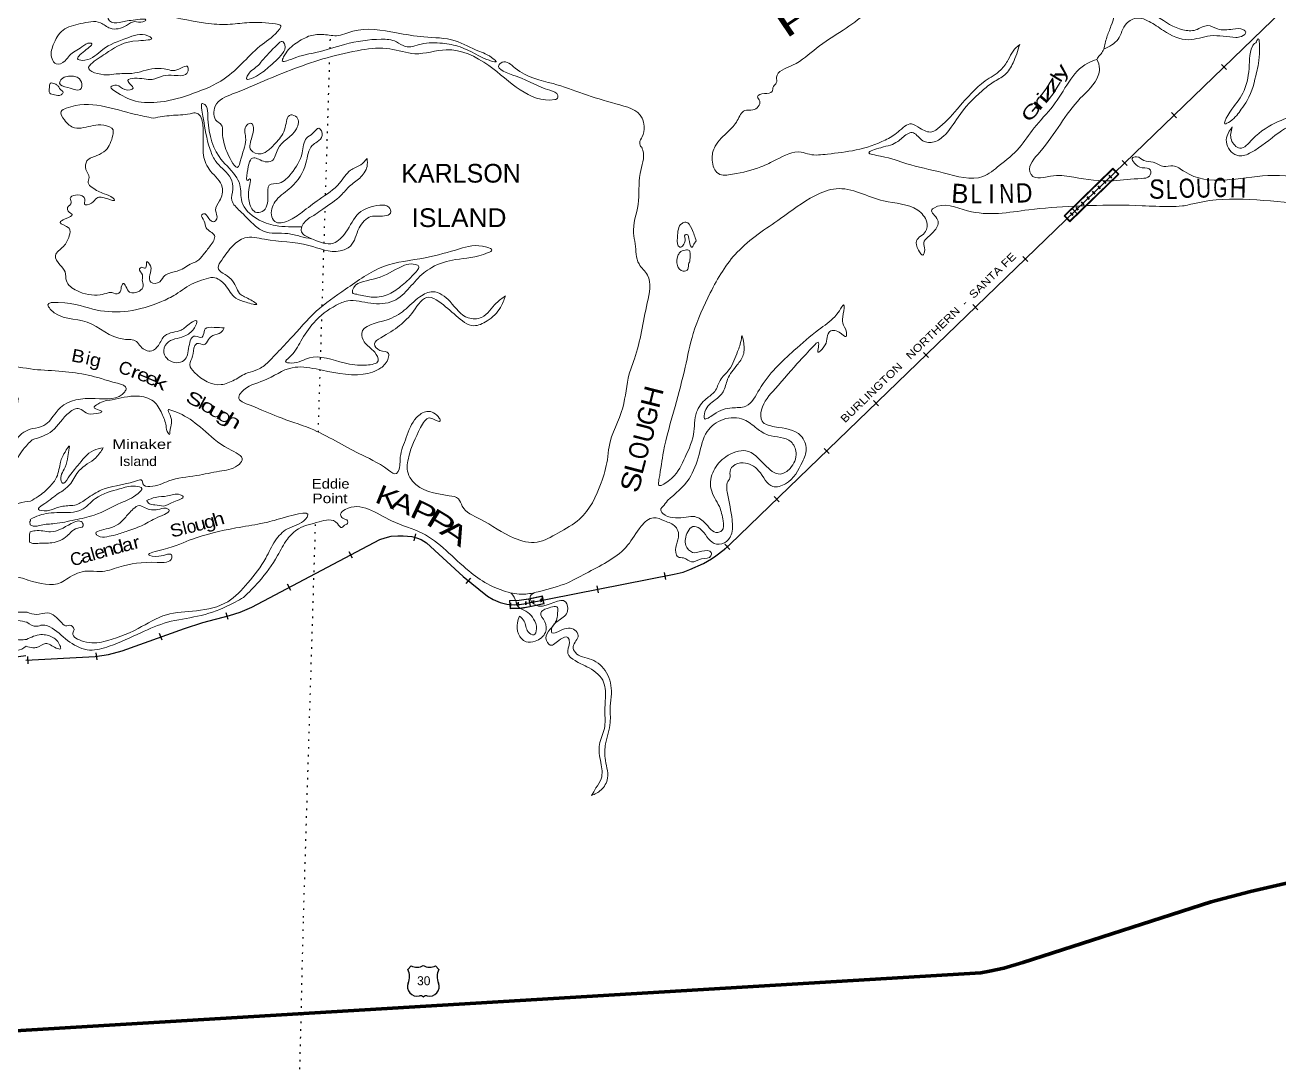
# Model space of a CAD drawing. Header units: feet. Extents: x -762378 to -505285, y -497909 to -353855.
# Drawn here: x -666527 to -646937, y -479619 to -463376 of the extents above; entities that cross this region are included whole.
import ezdxf
from ezdxf.enums import TextEntityAlignment as Align

# ---------------------------------------------------------------- set-up
doc = ezdxf.new("R2010")
doc.units = ezdxf.units.FT
doc.header["$LTSCALE"] = 80
doc.linetypes.add('DOTTED', pattern=[1.5, 0.3, -1.2])
for name, color, linetype, lineweight in [('16', 7, 'Continuous', 25), ('20', 7, 'Continuous', 70), ('34', 7, 'Continuous', 25), ('39', 7, 'Continuous', 13), ('6', 7, 'DOTTED', 25)]:
    doc.layers.add(name, color=color, linetype=linetype, lineweight=lineweight)
doc.layers.add('41', color=7, linetype='Continuous')
doc.layers.add('42', color=7, linetype='Continuous')

msp = doc.modelspace()

# ---------------------------------------------------------------- linework, layer by layer
at = {"layer": '16'}
for p, q in [((-660548.01, -478128.01), (-660496.7, -478069.25)), ((-660304.94, -478063.28), (-660305.22, -478063.48)), ((-660112.85, -478069.16), (-660061.46, -478128.01))]:
    msp.add_line(p, q, dxfattribs=at)
for centre, radius, start, end in [((-660740.99, -478238.64), 222.05, 332.97043, 29.75871), ((-660405.62, -477911.59), 182.07, 239.97227, 303.45418), ((-660203.84, -477912.09), 181.52, 236.33975, 300.08743), ((-660203.85, -477911.59), 182.07, 236.54582, 236.59441), ((-659868.49, -478238.64), 222.05, 150.24129, 207.02957), ((-660401.8, -478393.54), 151.42, 159.09177, 283.81923), ((-660207.68, -478393.54), 151.42, 256.18077, 20.90823)]:
    msp.add_arc(centre, radius, start, end, dxfattribs=at)
for centre, major_axis, start_param, end_param in [((-660346.46, -478592.36), (-19.56, 51.67), 4.95877769, 6.28318531), ((-660263.01, -478592.36), (19.56, 51.67), 0, 1.32637542)]:
    msp.add_ellipse(centre, major_axis=major_axis, ratio=0.929097, start_param=start_param, end_param=end_param, dxfattribs=at)
at = {"layer": '20'}
msp.add_lwpolyline([(-666682.19, -479085.22), (-651592.32, -478178.24), (-651457.78, -478155.9), (-651234.05, -478108.54), (-650936.37, -478020.1), (-647994.67, -477069.97), (-647379.52, -476908.52), (-643753.14, -476071.22), (-643523.84, -476037.46), (-643306.05, -476018.21), (-641762.36, -475873.17), (-641538.79, -475869.36), (-641244.86, -475883.12), (-639709.78, -476052.39), (-639549.71, -476050.22), (-639401.28, -476027.5), (-639005.56, -475901.46), (-638754.41, -475818.4), (-638530.49, -475753.68), (-638374.16, -475736.76), (-638192.13, -475753.68), (-637842.99, -475820.22), (-634844.8, -476389.05)], dxfattribs=at)
at = {"layer": '34'}
for p, q in [((-647756.62, -464069.86), (-647833.49, -463990.33)), ((-648539.19, -464822.55), (-648616.06, -464743.01)), ((-649308.37, -465569.55), (-649385.23, -465490.01)), ((-650090.93, -466322.23), (-650167.8, -466242.7)), ((-650860.11, -467069.23), (-650936.98, -466989.7)), ((-651642.68, -467821.92), (-651719.54, -467742.38)), ((-652411.85, -468568.92), (-652488.72, -468489.38)), ((-653194.42, -469321.6), (-653271.29, -469242.07)), ((-653963.6, -470068.61), (-654040.46, -469989.07)), ((-654746.16, -470821.29), (-654823.03, -470741.76)), ((-660447.42, -471431.62), (-660422.66, -471323.82)), ((-655518.69, -471568.27), (-655592.02, -471485.46)), ((-661412.04, -471703.8), (-661463.58, -471605.93)), ((-659633.76, -472100.16), (-659563.65, -472014.61)), ((-656513.91, -472034.27), (-656535.23, -471925.74)), ((-662373.96, -472207.42), (-662425.5, -472109.56)), ((-657565.51, -472243.53), (-657586.83, -472134.99)), ((-658631.43, -472450.28), (-658652.76, -472341.74)), ((-663355.57, -472661.77), (-663384.03, -472554.89)), ((-664387.19, -472983.16), (-664424.46, -472879.01)), ((-666478.64, -473351.01), (-666484.45, -473240.55)), ((-665402.07, -473290.94), (-665416.96, -473181.34))]:
    msp.add_line(p, q, dxfattribs=at)
at = {"layer": '34', "lineweight": 13}
for p, q in [((-650292.33, -466353.44), (-649530.18, -465613.21)), ((-649439.6, -465706.47), (-649530.18, -465613.21)), ((-650201.76, -466446.69), (-649439.6, -465706.47)), ((-650201.76, -466446.69), (-650292.33, -466353.44)), ((-658418.72, -472419.1), (-658445.13, -472291.27)), ((-658948.13, -472492.82), (-658959.94, -472362.83))]:
    msp.add_line(p, q, dxfattribs=at)
at = {"layer": '34'}
for points in [[(-666514.95, -473294.05), (-665432.32, -473237.1), (-665222.84, -473208.65), (-665011.97, -473148.75), (-664038.69, -472800.45), (-663747.85, -472707), (-663332.07, -472596.31), (-663166.89, -472543.96), (-662983.92, -472466.93), (-660983.19, -471413.3), (-660898.87, -471384.05), (-660805.43, -471361.62), (-660704.55, -471351.65), (-660619.71, -471352.18), (-660486.61, -471366.6), (-660410.61, -471384.05), (-660338.35, -471409.8), (-660257.23, -471461.4), (-659681.39, -471987.16), (-659301.88, -472298.19), (-659212.47, -472349.96), (-659105.64, -472394.7), (-658998.82, -472419.56), (-658880.25, -472430.48), (-658807.55, -472427.01), (-658732.99, -472414.59), (-656383.58, -471953.03), (-656243.91, -471919.25), (-656140.75, -471881.94), (-655929.36, -471786.04), (-655803.8, -471715.25), (-655732.96, -471667.99), (-655602.4, -471565.98), (-655517.34, -471490.66), (-638405.65, -454953.03)], [(-667133.67, -473305.94), (-666512.96, -473221.89)]]:
    msp.add_lwpolyline(points, dxfattribs=at)
at = {"layer": '34', "lineweight": 13}
for points in [[(-666514.89, -473295.15), (-665432.22, -473238.2), (-665222.61, -473209.73), (-665011.63, -473149.8), (-664038.34, -472801.49), (-663747.54, -472708.06), (-663331.76, -472597.37), (-663166.51, -472544.99), (-662983.45, -472467.93), (-660982.75, -471414.31), (-660898.56, -471385.11), (-660805.25, -471362.71), (-660704.5, -471352.75), (-660619.77, -471353.28), (-660486.79, -471367.69), (-660410.92, -471385.11), (-660338.84, -471410.79), (-660257.9, -471462.28), (-659682.11, -471987.99), (-659302.51, -472299.1), (-659212.96, -472350.95), (-659105.98, -472395.75), (-658999, -472420.65), (-658880.27, -472431.58), (-658807.43, -472428.11), (-658732.79, -472415.67), (-656383.34, -471954.1), (-656243.59, -471920.3), (-656140.34, -471882.96), (-655928.86, -471787.02), (-655803.22, -471716.19), (-655732.32, -471668.88), (-655601.7, -471566.83), (-655516.59, -471491.47), (-638404.91, -454953.84)], [(-658959.94, -472362.83), (-658805.66, -472358.32), (-658659.28, -472335.5), (-658445.13, -472291.27)], [(-658951.2, -472370.58), (-658804.92, -472366.3), (-658657.85, -472343.37), (-658451.34, -472300.72), (-658428.27, -472412.37)], [(-658428.27, -472412.37), (-658641.67, -472456.44), (-658772.97, -472478.78), (-658940.89, -472484.05), (-658951.2, -472370.58)], [(-658948.17, -472492.29), (-658772.17, -472486.76), (-658640.19, -472464.3), (-658418.83, -472418.58)], [(-667133.5, -473307.03), (-666512.81, -473222.98)]]:
    msp.add_lwpolyline(points, dxfattribs=at)
msp.add_lwpolyline([(-649530.34, -465624.52), (-649450.91, -465706.3), (-650201.59, -466435.38), (-650281.01, -466353.6)], close=True, dxfattribs=at)
at = {"layer": '34', "linetype": 'DOTTED', "lineweight": 100}
for centre, radius, start, end in [((-1140292.69, 38959.61), 703938.85, 314.1259, 314.20157), ((-659013.06, -470091), 2335.08, 271.44295, 284.398)]:
    msp.add_arc(centre, radius, start, end, dxfattribs=at)
at = {"layer": '39'}
for points in [[(-644810.74, -457608.1), (-644997.8, -457565.08), (-645297.51, -457436.42), (-645399, -457455.68), (-645409.09, -457541.51), (-645327.65, -457563.45), (-645293.79, -457613.24), (-645187.67, -457666.46), (-645289.61, -457737.89), (-645428.43, -457653), (-645487.25, -457577.95), (-645552.15, -457588.91), (-645574.49, -457636.02), (-645528.58, -457686.38), (-645644.98, -457723), (-645809.24, -457793.48), (-646073.56, -457895.33), (-646250.11, -458055.55), (-646459.31, -458268.42), (-646689.84, -458464.21), (-646903.86, -458608.6), (-647452.72, -458899.66), (-647792.08, -459142.47), (-648656.95, -459565.04), (-649346.75, -459901.59), (-649900.35, -460250.64), (-650301.24, -460560.78), (-650895.58, -461048.4), (-651230.8, -461373.71), (-651304.95, -461410.33), (-651453.45, -461658.2), (-652032.32, -462116.45), (-652319.03, -462351.72), (-652346.31, -462460.83), (-652492.15, -462482), (-652763.58, -462691.9), (-653006.53, -462895.13), (-653146.23, -462956.74), (-653398.44, -463185.63), (-653747.17, -463456.09), (-654162.69, -463735.43), (-654537.41, -464002.65), (-654785.72, -464191.58), (-654789.88, -464279.7), (-654834.78, -464335.78), (-654856.62, -464415.03), (-654976.75, -464445.45), (-655081.76, -464496.67), (-655048.75, -464564.48), (-655155.83, -464701.9), (-655281.03, -464712.01), (-655398.99, -464866.99), (-655539.78, -465036.94), (-655745.73, -465266.01), (-655792.26, -465484.6), (-655695.62, -465695.95), (-655474.83, -465706.44), (-655030.83, -465591.05), (-654786.02, -465476.23), (-654402.33, -465359.98), (-654271.18, -465394.31), (-653991.42, -465391.55), (-653543.77, -465326.52), (-653087.85, -465171.55), (-652888.73, -465044.52), (-652677.56, -464918.06), (-652546.01, -464986.54), (-652361.61, -465043.48), (-652235.3, -464967.18), (-651930.66, -464650.46), (-651525.42, -464248.19), (-651283.99, -464077.01), (-651165.74, -463916.02), (-651088.97, -463781.17), (-650987.61, -463679.6)], [(-647131.79, -460709.43), (-647598.64, -460797.64), (-647962.24, -460957), (-648399.33, -461309.58), (-648658.74, -461648.52), (-648729.78, -461789.67), (-648883.92, -462029.24), (-649208.87, -462435.32), (-649343.03, -462677.85), (-649449.33, -463012.03), (-649561.92, -463394.09), (-649626.35, -463565.66), (-649675.47, -463754.01)], [(-649675.22, -463753.06), (-649450.76, -463596.08), (-649320.51, -463351.36), (-649147.56, -463267.25), (-648966.89, -463317.99), (-648742.3, -463461.15), (-648344.72, -463604.5), (-648011.95, -463544.04), (-647608.69, -463567.22), (-647523.54, -463553.2), (-647455.71, -463480.15), (-647490.52, -463450.39), (-647658.93, -463438.37), (-647898.17, -463435.03), (-648050.64, -463383.62), (-648236.89, -463451.05), (-648437.99, -463449.52), (-648842.68, -463243.6), (-649067.71, -463152.61), (-649288.39, -463182.27), (-649389.34, -463147.36), (-649307.01, -462852.19), (-649045.6, -462471.19), (-648750.93, -462109.83), (-648626.99, -461870.83), (-648399.73, -461446.05), (-648024.96, -461092.52), (-647491.44, -460913.14), (-647340.76, -460831.98), (-647121.63, -460704.73)], [(-662560.1, -463364.38), (-662985.15, -463334.13), (-663284.11, -463360.07), (-663613.86, -463356.44), (-664362.3, -463230.54), (-665065.29, -463207.16), (-665232.15, -463247.4), (-665206.98, -463310.82), (-665055.19, -463334.1), (-664836.14, -463296.33), (-664645.27, -463301.39), (-664686.64, -463325.52), (-664815.2, -463321.42), (-664942.76, -463381.59), (-665196.31, -463425.75), (-665349.18, -463340.19), (-665659.62, -463353.54), (-665933.97, -463454.92), (-666087.73, -463686.47), (-666106.07, -463904.4), (-666043.33, -463981.65), (-665902.37, -463936.16), (-665831.97, -463851.18), (-665642.61, -463717.67), (-665510.93, -463655.68), (-665493.06, -463660.54), (-665595.07, -463776.13), (-665700.05, -463911.65), (-665594.04, -463924.72), (-665314.47, -463755.35), (-664935.97, -463578.63), (-664608.44, -463544.02), (-664551.75, -463578.83), (-664756.84, -463619.26), (-665221.55, -463789.87), (-665445.98, -463941.79), (-665534.73, -464031.92), (-665246.78, -464154), (-665105.24, -464138.65), (-664857.41, -464130.35), (-664501.8, -464054.92), (-664303.28, -464068.37), (-664187.34, -464083.92), (-663981.68, -464031.47), (-663987.37, -464109.48), (-664197.04, -464161.74), (-664368.41, -464169.66), (-664541.95, -464223.63), (-664818.76, -464206.46), (-664919.1, -464243.85), (-664879.69, -464303.93), (-664838.08, -464360.1), (-664967.96, -464384.04), (-665099.42, -464313.56), (-665185.14, -464339.59), (-665082.92, -464432.77), (-664799.46, -464564.68), (-664413.79, -464576.99), (-663896.4, -464441), (-663415, -464214.98), (-662822.3, -463677.09), (-662549.36, -463435.14), (-662531.13, -463389.84), (-662560.1, -463364.38)], [(-662098.58, -463547.55), (-662317.27, -463675), (-662487.58, -463873.66), (-662508.48, -463932.88), (-662360.35, -463905.8), (-661960.99, -463798.33), (-661534.86, -463678.07), (-660963.73, -463596.82), (-660726.2, -463636.22), (-660586.9, -463711.09), (-660339.66, -463672.66), (-660007.15, -463660.36), (-659730.23, -463717.68), (-659275.36, -463925.98), (-659193.92, -463947.92), (-659165.91, -463951.26), (-659198.33, -463913.59), (-659451.4, -463777.1), (-659806.17, -463621.74), (-660296.13, -463560.31), (-660725.6, -463495.74), (-661406.42, -463471.4), (-661661.19, -463541.59), (-661889.35, -463521.1), (-662098.58, -463547.55)], [(-662830.49, -463935.64), (-662582.88, -463676.43), (-662510.36, -463631.7), (-662466.65, -463685.97), (-662505.1, -463818.63), (-662722.43, -464033.12), (-662953.27, -464192.76), (-663065.08, -464217.56), (-663046.09, -464156.23), (-662879.77, -463999.54), (-662830.49, -463935.64)], [(-650987.61, -463679.6), (-651091.64, -463965.71), (-651219.05, -464150.35), (-651399.63, -464268.22), (-651574.95, -464402.41), (-651950.36, -464812.12), (-652177.78, -465112.44), (-652347.19, -465206.75), (-652520.4, -465168.41), (-652667.93, -465055.01), (-652743.43, -465077.52), (-652893.81, -465194.82), (-653157.84, -465290.67), (-653344.66, -465370.11), (-653160.07, -465423.04), (-652753.23, -465540.74), (-652180.64, -465684.38), (-651561.65, -465739.89), (-651306.25, -465571.38), (-650993.28, -465291.18), (-650763.48, -464982.95), (-650463.45, -464635.9), (-649925.11, -463970.98), (-649781.09, -463910.94)], [(-647281.69, -463618.61), (-647296.62, -463650.97), (-647319.02, -463663.42), (-647349.6, -463703.99), (-647408.85, -464106.64), (-647520.86, -464476.68), (-647736.71, -464787.59), (-647783.1, -464917.86), (-647700.82, -464879.62), (-647524.96, -464691.27), (-647434.04, -464555.08), (-647286.69, -464118.47), (-647241.48, -463757.3), (-647268.13, -463597.46), (-647281.69, -463618.61)], [(-661182.41, -465459.23), (-661283.58, -465556.79), (-661442.58, -465643.58), (-661612.99, -465844.24), (-661930.75, -466098.11), (-662199.7, -466298.1), (-662417.26, -466432.28), (-662625.04, -466444.48), (-662678.33, -466337.57), (-662601.13, -466108.4), (-662372.51, -465910.5), (-662139.4, -465532.17), (-662039.95, -465257.89), (-661962.75, -465199.33), (-661885.76, -465102.62), (-661936.58, -464985.79), (-662028.86, -465065.71), (-662128.99, -465141.24), (-662198.17, -465370.8), (-662368.23, -465691.91), (-662558.45, -465843.46), (-662710.97, -465878.36), (-662734.88, -466043.83), (-662822.87, -466288.55), (-662929.82, -466295.51), (-663026.54, -466128.32), (-663016.25, -465867.86), (-663014.01, -465777.64), (-663045.34, -465802.25), (-663055.63, -465679.31), (-662954.15, -465447.28), (-662778.07, -465509.84), (-662672.93, -465498.78), (-662579.65, -465312.52), (-662285.05, -464995.32), (-662282.56, -464814.79), (-662377.49, -464780.16), (-662463.22, -464976.82), (-662594.43, -465199.41), (-662721.1, -465325.87), (-662840.54, -465384.43), (-662998.75, -465326.73), (-662983.37, -465128.74), (-662958.12, -464977.38), (-662987.21, -464911.77), (-663062.99, -464940.28), (-663081.82, -465126.06), (-663151.71, -465455.95), (-663214.81, -465599.48), (-663300.79, -465503.06), (-663419.84, -465212.37), (-663444.58, -465054.62), (-663460.89, -464931.4), (-663530.69, -464875.9), (-663555.94, -464643.86), (-663285.36, -464451.98), (-662319.18, -464056.3), (-661273.41, -463764.77), (-660827.93, -463745.8), (-660437.26, -463822.58), (-659945.55, -463761.64), (-659283.25, -464007.91), (-658252.26, -464540.67), (-658219.58, -464530.18), (-658202.88, -464474.77), (-658327.85, -464394.56), (-658854.59, -464174.81), (-659119.63, -463993.6), (-659071.57, -463955.74), (-658868.8, -464049.69), (-658276.67, -464290.6), (-657803.28, -464447.59), (-657295.78, -464606.21), (-656885.82, -464828.43), (-656855.65, -464956.32), (-656885.58, -465121.5), (-656924.24, -465216.02), (-656900.98, -465277.34), (-656893.31, -465282.87)], [(-649781.48, -463911.57), (-649759.71, -463876.47), (-649717.01, -463824.3), (-649675.47, -463754.01)], [(-641715.56, -474577.44), (-641906.16, -474446.8), (-642078.75, -474480.75), (-642178.24, -474500.11), (-642343.75, -474383.85), (-642530.15, -474326.81), (-642684.85, -474237.16), (-642836.96, -474135.59), (-642943.34, -473959.91), (-643030.09, -473837.36), (-643014.02, -473667.5), (-642869.02, -473493.74), (-642633.82, -473284.12), (-642575.4, -472941.64), (-642650.64, -472361.97), (-642764.49, -472131.74), (-643074.2, -471874.14), (-643208.3, -471689.12), (-643123.01, -471374.01), (-642873.83, -471209.21), (-642556.13, -471212.27), (-642340.72, -471336.93), (-641921.86, -471413.04), (-641671.12, -471300.51), (-641642.87, -471042.91), (-641809.38, -470820.21), (-642256.75, -470325.23), (-642273.49, -470125.71), (-642182.94, -469997.54), (-641913.66, -469705.23), (-641763.55, -469423.31), (-641727.58, -469300.57), (-641682.2, -469276.63), (-641660.15, -469406.15), (-641664.34, -469622.74), (-641556.54, -469597.75), (-641498.77, -469311.45), (-641615.84, -469149.31), (-641807.77, -469124.13), (-641984.47, -468989.27), (-642008.73, -468650.9), (-641926.61, -468317.58), (-641989.45, -468029.55), (-642232.24, -467803.23), (-642467.24, -467496.99), (-642397.47, -467297.57), (-642410.66, -467108.26), (-642479.69, -467078.88), (-642554.47, -467001.06), (-642552.55, -466832.54), (-642564.13, -466609.18), (-642716.39, -466595.92), (-642899.62, -466599.25), (-642933.27, -466758.24), (-643042.75, -466861.43), (-643279.86, -466898.33), (-643478.26, -466754.41), (-643981.22, -466329.05), (-644807.01, -465966.62), (-645250.6, -465945.54), (-646391.6, -465782.91), (-647109.14, -465726.72), (-648413.81, -465664.7), (-648592.69, -465575.91), (-648737.96, -465585.06), (-648899.72, -465517.16), (-649047.4, -465492.07), (-649161.26, -465432.46), (-649230.83, -465457.26), (-649196.1, -465531.17), (-649072.76, -465603.27), (-648941.9, -465643.62), (-648961.91, -465733.62), (-649084.72, -465771.32), (-649524.93, -465806.6), (-650140.01, -465753.27), (-650456.77, -465730.19), (-650809.94, -465711.39), (-650828.02, -465668.38), (-650674.68, -465360.52), (-650041.53, -464519.46), (-649759.09, -464161.53), (-649740.12, -464058.06), (-649780.69, -463910.3)], [(-666048.59, -464300.36), (-666136.17, -464286.36), (-666147.32, -464352.07), (-666141.25, -464436.66), (-666068.21, -464466.23), (-665961.46, -464463.28), (-665933.66, -464428.47), (-665977.56, -464378.2), (-666008.78, -464330.24), (-666048.59, -464300.36)], [(-665770.53, -464175.36), (-665955.94, -464218.65), (-665987.07, -464281.4), (-665857.62, -464351.79), (-665651.07, -464365.62), (-665639.73, -464295.9), (-665697.51, -464198.82), (-665770.83, -464175.26)], [(-647666.75, -464967.56), (-647680.31, -465169.65), (-647549.59, -465298.3), (-647349.91, -465159.26), (-646946.61, -464883.36), (-646597.54, -464733.34), (-646339.01, -464540.89), (-646070.19, -464258.59), (-645935.24, -464254.97), (-645782.65, -464346.53), (-645686.12, -464517.73), (-645784.37, -464723.82), (-645923.73, -465076.5), (-645889.03, -465278.88), (-645653.63, -465448.64), (-645211.71, -465377.32), (-645019.13, -465346.32), (-645011.27, -465392.86), (-645213.75, -465505.68), (-645597.55, -465581.78), (-645995.89, -465454.46), (-646038.47, -465163.38), (-645821.86, -464665.83), (-645816.99, -464477.38), (-645932.98, -464377.53), (-646100.19, -464467.93), (-646266.19, -464702.93), (-646546.64, -464848.17), (-646940.79, -465058.27), (-647373.79, -465366.88), (-647565.3, -465418), (-647751.77, -465234.5), (-647747.64, -465104.22), (-647666.9, -464969.87)], [(-664522.24, -464828.76), (-664799.16, -464771.44), (-665338.1, -464639.44), (-665882.88, -464673.76), (-665963.71, -464724.12), (-665913.65, -464856.97), (-665754.55, -464980.95), (-665463.15, -464944.62), (-665297.99, -464940.43), (-665152.58, -465013.58), (-665156.46, -465095.7), (-665268.26, -465333.26), (-665404.8, -465413.09), (-665559.69, -465498.06), (-665577.97, -465629.67), (-665527.54, -465754.51), (-665539.72, -465842.26), (-665478.71, -465913.4), (-665292.19, -466010.59), (-665150.69, -466081.55), (-665127.93, -466110.73), (-665231.64, -466091.75), (-665408.09, -466079.35), (-665490.15, -466155.74), (-665599.67, -466174.62), (-665592.54, -466108.72), (-665612.35, -466059.61), (-665820.79, -466085.83), (-665805.75, -466150.78), (-665861.63, -466226.41), (-665852.32, -466285.06), (-665790.27, -466334.18), (-665900.15, -466403.22), (-665981.27, -466459.59), (-665840.62, -466548.57), (-665838.27, -466669.12), (-665926.5, -466833.54), (-666053.83, -466974.02), (-665984.27, -467119.84), (-665903.07, -467232.09), (-665881.49, -467371.62), (-665719.69, -467523.84), (-665352.55, -467587.46), (-665228.4, -467557.23), (-665197.92, -467550.65), (-665086.37, -467574.02), (-665040.51, -467540.06), (-665017.81, -467442.79), (-664994.22, -467411.79), (-664952.14, -467457.95), (-664893.98, -467547.03), (-664740.3, -467530.25), (-664680.22, -467450.8), (-664695.85, -467355.72), (-664694.17, -467277.51), (-664737.99, -467183.09), (-664704.65, -467158.59), (-664649.11, -467175.28), (-664633.74, -467147.9), (-664623.93, -467068.08), (-664568.84, -467136.94), (-664577.56, -467279.04), (-664562.69, -467390.15), (-664421.62, -467384.81), (-664342.63, -467288.2), (-664309.47, -467267.7), (-664127.71, -467210.1), (-663919.31, -467099.56), (-663843.16, -467063.04), (-663741.8, -466961.47), (-663632.63, -466822.14), (-663568.77, -466662.58), (-663697.86, -466542.03), (-663729.07, -466436.17), (-663766.78, -466340.03), (-663737.83, -466323.34), (-663656.74, -466395.44), (-663582.74, -466447.14), (-663532.29, -466401.36), (-663550.14, -466268.03), (-663488.95, -466122.4), (-663446.62, -465907.62), (-663627.87, -465656.13), (-663700.86, -465540.25), (-663745.55, -465251.08), (-663870.63, -464747.33), (-663949.67, -464759.63), (-664242.7, -464787.86), (-664522.24, -464828.76)], [(-662211.6, -466526.1), (-662611.92, -466507.33), (-662902.72, -466403.18), (-663139.51, -466134.99), (-663171.19, -465868.53), (-663242.94, -465726.61), (-663496.47, -465429.53), (-663673.74, -464752.67), (-663719.68, -464618.01), (-663763.18, -464601.89), (-663770.22, -464665.79), (-663731.1, -464902.5), (-663622, -465361.33), (-663529.3, -465528.33), (-663313.46, -465771.44), (-663283.17, -465939.48), (-663295.5, -466115.54), (-663170.4, -466278.05), (-662962.8, -466482.63), (-662801.21, -466596.69), (-662422.7, -466632.75), (-662227.6, -466676.15), (-662049.86, -466715.31)], [(-656893.31, -465282.87), (-656875.34, -465330.75), (-656916.63, -465694.11), (-656949.46, -466176.31), (-657021.1, -466628.56), (-656994.73, -466794.41), (-656935.02, -467106.37), (-656802.46, -467281.28), (-656806.83, -467714.65), (-657007, -468588.34), (-657086.49, -468823.43), (-657189.92, -469352.45), (-657403.8, -469962.54), (-657429.5, -470166.06), (-657527, -470526.75), (-657863.62, -471094.87), (-658201.76, -471311.65), (-658528.28, -471452.69), (-658883.48, -471391.65), (-659418.49, -471091.22), (-659696.63, -470889.31), (-659755.66, -470776.11), (-659902.21, -470726.99), (-660474.84, -470499.04), (-660543.53, -470377.35), (-660531.14, -470114.98), (-660346.9, -469664.07), (-660210.98, -469511.95), (-660135.74, -469537.61), (-660040.15, -469558.21), (-660056.33, -469517.3), (-660248.49, -469411.81), (-660411.88, -469506.42), (-660571.43, -469817.99), (-660664.28, -470122.7), (-660694.56, -470338.05), (-660722.64, -470378.87), (-660847.01, -470328.8), (-661311.46, -470067.85), (-662067.59, -469678.63), (-662571.96, -469496.08), (-663009.99, -469314.67), (-663189.07, -469187.73), (-663147.16, -469109.43), (-662794.56, -468927.47), (-662354.63, -468727.58), (-661981.38, -468747.33), (-661242.9, -468828.6), (-660968.74, -468731.23), (-660852.79, -468576.16), (-660849.48, -468506.06), (-660983.98, -468457.51), (-661067.76, -468357.18), (-660970.7, -468261.43), (-660676.03, -468070.69), (-660460.14, -467844.1), (-660220.45, -467624.65), (-660062.81, -467694.37), (-659791.63, -467916.02), (-659513.32, -468071.77), (-659308.63, -467997.19), (-659099.52, -467786.33), (-659024.58, -467608.8)], [(-663415.58, -468105.07), (-663572.14, -468097.63), (-663714.15, -468123), (-663742.78, -468217.99), (-663758.34, -468249.36), (-663868.26, -468234.1), (-663966.34, -468394.04), (-664045.18, -468615.11), (-664163.48, -468649.63), (-664359.5, -468497.79), (-664314.17, -468347.39), (-664039.35, -468236.01), (-663891.17, -468122.61), (-663851.06, -468040.21), (-663845.07, -467998.34), (-663939, -468028), (-664089.19, -468141.3), (-664344.73, -468227.51), (-664444.53, -468381.34), (-664549.05, -468464.7), (-664720.93, -468398.32), (-664787.59, -468318.87), (-664983.06, -468283.48), (-665555.81, -468015.38), (-666133.59, -467811.28), (-666170.8, -467747.28), (-666007.96, -467706.85), (-665402.12, -467827.98), (-664918.01, -467842.97), (-664398.05, -467695.05), (-664173.49, -467583.28), (-663891.53, -467405.99), (-663731.95, -467349.35), (-663589.74, -467319.97), (-663402.06, -467435.28), (-663232.78, -467642.05), (-663072.75, -467703.85), (-662961.58, -467735.23), (-662911.59, -467741.62), (-663024.22, -467655.98), (-663176.91, -467566.42), (-663307.2, -467343.44), (-663509.92, -467163.19), (-663454.07, -467045.4), (-663280.61, -466822.81), (-663095.82, -466701.12), (-662788.91, -466719.72), (-662091.52, -466819.11), (-661606.71, -466904.38), (-661444.17, -466827.8), (-661308.11, -466545.22), (-661122.69, -466367.36), (-660910.99, -466357.35), (-660818.3, -466311.57), (-660844.06, -466218.01), (-660983.52, -466189.3), (-661311.38, -466316.23), (-661516.44, -466611.59), (-661709.52, -466781.07), (-662071.99, -466703.62), (-662208.14, -466604.81), (-662152.31, -466444.87), (-661996.29, -466335.87), (-661875.62, -466251.28), (-661587.66, -466032.12), (-661456.31, -465891.83), (-661299.43, -465764.8), (-661184.26, -465583.59), (-661182.41, -465459.23)], [(-641715.56, -474577.44), (-641916.43, -474536.64), (-642046.1, -474598.72), (-642212.41, -474584.8), (-642369.51, -474460.91), (-642456.32, -474424.66), (-642558.38, -474455.94), (-642702.28, -474350.75), (-642875.22, -474264.24), (-643026.04, -474092.48), (-643044.36, -473969.16), (-643155.69, -473813.32), (-643165.83, -473602.07), (-642956.91, -473395.22), (-642708.05, -473152.12), (-642694.4, -472948.03), (-642802.17, -472461.15), (-642920.63, -472200.6), (-643137.31, -472017.67), (-643345.19, -471648.49), (-643267.25, -471361.13), (-642936.19, -471123.95), (-642481.43, -471121.48), (-642087.96, -471266.64), (-641801.18, -471157.83), (-641770.17, -471054.92), (-641927.98, -470860.75), (-642295.73, -470554.22), (-642455.88, -470068.87), (-642274.39, -469846.66), (-642013.89, -469569.99), (-641949.3, -469352.26), (-642069.37, -469125.75), (-642234.05, -468565.92), (-642122.53, -468334.36), (-642178.14, -468191.2), (-642488.39, -467817.15), (-642855.88, -467462.46), (-643144.98, -467492.88), (-643381.95, -467441.47), (-643661.25, -467221.44), (-643990.45, -466780.25), (-644393.77, -466459.98), (-644908.03, -466359.26), (-645582.68, -466246.9), (-646536.68, -466171.45), (-648231.77, -466155.11), (-648445.18, -466201.17), (-648642.83, -466211.85), (-649074.66, -466197.34), (-649891.28, -466194.66), (-650141.21, -466204.86), (-650845.98, -466261.68), (-651802.23, -466276.45), (-652331.37, -466235.24), (-652360.7, -466259.94), (-652269.53, -466416.83), (-652311.5, -466581.44), (-652423.08, -466686.53), (-652487.65, -466775.8), (-652470.87, -466889.01), (-652500.74, -466967.88), (-652567.49, -466890.43), (-652600.83, -466744.33), (-652457.25, -466600.6), (-652440.22, -466452.87), (-652580.34, -466267.56), (-653114.6, -466121.73), (-653856, -465931.93), (-654187.12, -466042.65), (-654722.85, -466396.56), (-655399.46, -466922.43), (-655821.69, -467556.73), (-656087.07, -468192.47), (-656214.59, -468720.35), (-656370.16, -469331.2), (-656552.45, -470039.14), (-656623.33, -470475.36), (-656627.4, -470561.48), (-656479.67, -470500.26), (-656234.68, -470168.66), (-656085.11, -469770.3), (-656034.44, -469421.43), (-655883.73, -469211.8), (-655751.6, -469097.65), (-655665, -468925.12), (-655530.51, -468760.9), (-655394.36, -468476.31), (-655336.45, -468272.31), (-655328.35, -468228.54), (-655300.3, -468316.18)], [(-656042.89, -466745.31), (-656110.56, -466559.43), (-656204.09, -466452.61), (-656263.43, -466473.88), (-656334.24, -466695.33), (-656298.99, -466843.54), (-656268.69, -466840.96), (-656225.52, -466778.78), (-656211.78, -466743.3), (-656213.55, -466652.89), (-656193.09, -466645.84), (-656148.02, -466756.37), (-656103.91, -466844.78), (-656088.63, -466819.41), (-656042.89, -466745.31)], [(-659022.67, -467607.32), (-659164.65, -467716.99), (-659394.49, -467940.92), (-659606.1, -467948.93), (-659887.8, -467694.66), (-660158.18, -467541.3), (-660356.94, -467618.16), (-660602.37, -467831.31), (-660883.1, -467982.57), (-661267.22, -468193.14), (-661231.02, -468321.32), (-661063.77, -468485.84), (-661009.7, -468618.88), (-661191.94, -468686.5), (-661540.43, -468653.87), (-662085.75, -468571.75), (-662365.27, -468654.81), (-662458.76, -468632.3), (-662403.45, -468568.69), (-662218.45, -468314.53), (-662015.68, -468025.08), (-661666.87, -467752.61), (-661486.64, -467684.9), (-661126.2, -467720.1), (-660772.48, -467684.73), (-660519.21, -467475.96), (-660299.21, -467247.55), (-660172.42, -467161.24), (-659800.49, -467038.41), (-659292.46, -466930.08), (-659232.26, -466890.79), (-659312.67, -466846.82), (-659738.26, -466870.75), (-660275.92, -467009.79), (-660926.16, -467147.5), (-661520.28, -467502.65), (-661977.07, -467846.26), (-662388.02, -468284.39), (-662618.72, -468526.34), (-662726.66, -468639.64), (-662893.19, -468758.19), (-663050.49, -468808.92), (-663256.88, -468919.55), (-663461.48, -468992.12), (-663880.97, -468801.56), (-663953.67, -468679.67), (-663909.2, -468547.3), (-663873.25, -468382.4), (-663841.63, -468351.79), (-663735.82, -468368.86), (-663659.5, -468286.18), (-663592.24, -468225.14), (-663467.34, -468178.89), (-663415.58, -468105.07)], [(-656140.31, -467061.85), (-656137.12, -466951.6), (-656148.62, -466896.85), (-656212.66, -466889.8), (-656296.84, -466925.94), (-656327.69, -466982.68), (-656334.59, -467128.89), (-656246.32, -467219.4), (-656170.45, -467188.88), (-656163.69, -467130.99), (-656140.31, -467061.85)], [(-661342.94, -467581.33), (-661119.65, -467624.06), (-660870.69, -467591.74), (-660659.34, -467461.27), (-660446.68, -467260.62), (-660378.6, -467139.4), (-660425.73, -467115.08), (-660691.89, -467170.68), (-661090.45, -467346.44), (-661410.27, -467515.91), (-661410.24, -467558.06), (-661342.94, -467581.33)], [(-655300.3, -468316.18), (-655306.31, -468528.67), (-655402.19, -468684.7), (-655551.46, -468906.43), (-655619.13, -469103.94), (-655745.8, -469230.4), (-655905.41, -469415.52), (-655912.53, -469523.57), (-655768.62, -469458.15), (-655482.13, -469355.35), (-655265.56, -469327.5), (-655054.09, -469066.57), (-654510.27, -468456.11), (-654128.99, -468135), (-653878.1, -467934.15), (-653805.22, -467839.26), (-653738.56, -467748.09), (-653743.17, -467888.38), (-653751.89, -468030.48), (-653694.37, -468175.73), (-653699.4, -468239.73), (-653806.87, -468172.39), (-653965.81, -468172.87), (-653999.21, -468283.69), (-654045.12, -468403.95), (-654141.52, -468485.68), (-654131.81, -468407.86), (-654136.24, -468331.37), (-654203.12, -468384.4), (-654423.41, -468618.81), (-654806.16, -469056.27), (-655020.95, -469387.3), (-655011.11, -469562.41), (-654816.08, -469649.96), (-654406.36, -469791.88), (-654321.67, -470000.65), (-654381.21, -470196.54), (-654644.83, -470539.3), (-654844.09, -470584.03), (-655065.76, -470336.63), (-655307.45, -470214.74), (-655466.66, -470263.38), (-655514.48, -470381.54), (-655508.72, -470429.99), (-655546.53, -470506.48), (-655553.32, -470692.83), (-655480.18, -471103.79), (-655495.26, -471337.92), (-655601.76, -471463.33), (-655761.09, -471471.82), (-655985.53, -471240.35), (-656096.7, -471208.97), (-656173.12, -471293.66), (-656203.12, -471503), (-656101.66, -471612.2), (-655956, -471595.04), (-655808.04, -471614.11), (-655810.5, -471666.19), (-655957.66, -471715.39), (-656112.67, -471760.22), (-656238.57, -471700.03), (-656324.32, -471683.91), (-656359.33, -471616.01), (-656320.31, -471300.71), (-656368.33, -471210.11), (-656535.07, -471119.89), (-656707.8, -471071.53), (-656903.19, -471204.76), (-657112.36, -471501.93), (-657725.56, -471920.41), (-658049.2, -472085.68), (-658486.12, -472221.48), (-658703.34, -472263.35), (-658981.59, -472234.06), (-659593.55, -471901.87), (-660322.16, -471313.23), (-660799.87, -471119.9), (-661525.68, -470940.88), (-661597.71, -471017.74), (-661564.42, -471079.55), (-661487.93, -471121.32), (-661491.93, -471163.28), (-661537.41, -471189.22), (-661577.34, -471225.46), (-661646.76, -471161.94), (-661933.23, -471136.28), (-662256.22, -471245.38), (-662428.76, -471405.79), (-662581.65, -471661.48), (-662876.58, -472071), (-663113.49, -472316.67)], [(-666385.51, -468757.46), (-666854.67, -468692.32), (-667312.28, -468684.93), (-667621.09, -468739.98), (-667704.38, -468911.83), (-667846.42, -469448.55), (-667970.32, -469913.68), (-668180.62, -470242.07), (-668321.11, -470586.52), (-668446.03, -470809.23), (-668592.19, -471141.5), (-668607.88, -471267.25), (-668415.07, -471335), (-668004.74, -471310.96), (-667483.64, -471206.03), (-667415.58, -471143.92), (-667382.91, -470986.62), (-667314.75, -470573.94), (-667214.38, -470228.31), (-667089.7, -470013.61), (-666885.31, -469542.82), (-666795.83, -469365.14), (-666704.93, -469207.55), (-666640.32, -469195.42), (-666642.35, -469265.47), (-666719.21, -469423.48), (-666763.14, -469484.29), (-666737.23, -469491.06), (-666717.92, -469517.67), (-666782.1, -469654.02), (-666928.59, -469928.18), (-667060.57, -470186.74), (-667194, -470495.34), (-667313.25, -470938.58), (-667315.16, -471004.63), (-667311.85, -471028.77), (-667264.99, -470935.98), (-667151.18, -470680.9), (-666980.27, -470395.43), (-666732.84, -469963.96), (-666547.51, -469735.01), (-666411.52, -469677.76)], [(-666391.1, -468756.68), (-665542.58, -468843.02), (-665083.93, -468971.2), (-664947.02, -469053.99), (-664969.45, -469103.1), (-665431.14, -469209.63), (-665974.91, -469350.38), (-666042.92, -469427.44), (-666231.49, -469629.24), (-666411.52, -469677.76)], [(-666417.14, -469854.92), (-666102.7, -469713.65), (-665833.6, -469425.35), (-665678.03, -469368.51), (-665572.48, -469433.75), (-665409.99, -469443.48), (-665330.1, -469413.15), (-665367.2, -469389.31), (-665449.89, -469351.25), (-665390.95, -469295.84), (-665168.48, -469228.13), (-664773.48, -469170.63), (-664521.88, -469252.85), (-664390.07, -469443.78), (-664324.6, -469633.57), (-664288.12, -469755.74), (-664272.82, -469772.53), (-664265, -469734.76), (-664238.12, -469591.51), (-664262.46, -469467.91), (-664286.59, -469382.46), (-664232.87, -469395.05), (-664075.04, -469460.76), (-663749.77, -469686.99), (-663345.98, -469997.24), (-663134.95, -470171.87), (-663207.35, -470256.75), (-663489.17, -470345.72), (-663848.41, -470412.95), (-664278.76, -470494.87), (-664576.63, -470583.08), (-664685.32, -470541.78), (-664695.1, -470493.15), (-664802.05, -470500.11), (-665333.58, -470637.43), (-665565.39, -470774.95), (-665726.67, -470867.65), (-665939.04, -470891.68), (-666278.11, -470957.86), (-666319.6, -470941.84), (-666257.99, -470872.5), (-666131.2, -470786.19), (-666033.08, -470710.57), (-665939.64, -470648.77), (-665813.53, -470534.33), (-665681.36, -470333.86), (-665422.44, -470133.39), (-665305.78, -469978.03)], [(-656491.84, -470800.77), (-656153.95, -470461.54), (-655997.4, -470085.59), (-655869.8, -469726.33), (-655621.39, -469535.4), (-655293.75, -469540.94), (-655094.87, -469674.85), (-654914.75, -469779.76), (-654559.62, -469884.96), (-654481.16, -470055.29), (-654573.17, -470299.82), (-654728.25, -470388.8), (-654970.81, -470242.78), (-655264.34, -470026.1), (-655576.46, -470117.65), (-655767.69, -470333.37), (-655809.5, -470622.44), (-655679.66, -470897.59), (-655621.82, -471121.14), (-655641.05, -471272.78), (-655704.78, -471301.87), (-655910.64, -471145.55), (-656087.22, -471050.84), (-656238.9, -471067.72), (-656407.98, -471069.72), (-656563.8, -471004.1), (-656594.71, -470934.39), (-656564.81, -470897.67), (-656491.84, -470800.77)], [(-666417.14, -469854.92), (-666555.27, -470003.22), (-666760.25, -470355.8), (-666854.15, -470547.37), (-666908.65, -470696.02), (-667084.05, -470859.15), (-667130.76, -471016.04), (-667132.79, -471086.1), (-666994.27, -471018.04), (-666760.19, -470908.71), (-666621.79, -470844.65), (-666442.19, -470813.85)], [(-665305.78, -469978.03), (-665459.3, -470019.23), (-665703.86, -470256.51), (-665851.81, -470450.21), (-665942.18, -470532.22), (-665962.84, -470501.13), (-665902.26, -470283.21), (-665858.1, -470114.69), (-665835.71, -469981.27), (-665834.48, -469955.23), (-665883.48, -470013.12), (-665973.03, -470205.58), (-666034.27, -470437.52), (-666144.02, -470588.87), (-666324.2, -470740.89), (-666442.19, -470813.85)], [(-666446.64, -471097.07), (-666305.89, -471034.82), (-666159.38, -470999.64), (-665816.84, -470987.82), (-665648.07, -470949.67), (-665428.42, -470771.43), (-665051.16, -470620.75), (-664799.81, -470580.5), (-664702.78, -470613.22), (-664760.76, -470690.75), (-665029.25, -470838.57), (-665448.74, -471031.41), (-665751.98, -471105.31), (-666064.49, -471162.72), (-666276.85, -471186.75), (-666399.5, -471201.03), (-666449.13, -471181.72)], [(-664623.99, -470800.81), (-664492.15, -470753.7), (-664299.95, -470730.72), (-664103.93, -470711.94), (-664058.9, -470738.17), (-664203.75, -470823.62), (-664365.72, -470888.18), (-664497.63, -470869.87), (-664585.29, -470851.65), (-664626.48, -470802.06)], [(-666481.8, -472046.06), (-665962.99, -472080.86), (-665855.31, -472015.73), (-665554.29, -471903.57), (-665357.59, -471912.92), (-665060.57, -471842.74), (-664465.63, -471768.64), (-664235.03, -471699.31), (-664233.43, -471665.27), (-664435, -471673.75), (-664596.82, -471650), (-664371.59, -471566.36), (-663911.37, -471405.58), (-663233.23, -471231.06), (-662847.8, -471163.07), (-662593.4, -471100.89), (-662114.29, -471051.4), (-662146.58, -471096.03), (-662427.21, -471245.28), (-662619.04, -471430.87), (-662766.66, -471702.87), (-663046.41, -472089.02), (-663360.05, -472383.24), (-663849.53, -472524.57), (-664319.17, -472586.55), (-664761.87, -472802.37), (-665298.53, -473005.69), (-665614.23, -473002.73), (-665779.07, -472872.45), (-665762.28, -472815.03), (-665831.51, -472747.51), (-665874.42, -472761.53), (-665954.54, -472711.55), (-666178.65, -472558.38), (-666348.77, -472582.41), (-666494.64, -472548.71)], [(-665111.19, -471338.51), (-665251.39, -471367.98), (-665385.59, -471355.57), (-665418.48, -471327.92), (-665221.07, -471236.94), (-664970.16, -471078.24), (-664836.61, -470934.04), (-664739.63, -470882.45), (-664650.72, -470916.79), (-664456.88, -470944.07), (-664323.17, -470924.33), (-664281.87, -470944.35), (-664454.52, -471064.61), (-664679.36, -471182.39), (-664921.22, -471277.28), (-665111.19, -471338.51)], [(-666449.13, -471293.75), (-666368.81, -471273.62), (-666128.84, -471290.14), (-665804.99, -471163.01), (-665637.07, -471142.89), (-665619.65, -471199.92), (-665715.97, -471237.5), (-665868.36, -471354.71), (-666106.77, -471461.81), (-666328.51, -471471.34), (-666407.87, -471471.86), (-666459.08, -471453.08)], [(-666446.64, -471097.07), (-666444.15, -471118.66), (-666451.13, -471132.62), (-666449.73, -471166.13), (-666448.38, -471181.74)], [(-666449.13, -471293.75), (-666455.31, -471326.67), (-666455.31, -471396.47), (-666458.1, -471436.96), (-666459.08, -471453.08)], [(-666479.44, -472046.82), (-666595.26, -472009.33), (-666683.6, -472008.74), (-666728.95, -472049.48), (-666750.54, -472171.05), (-666803.97, -472351.78), (-666854.98, -472518.56), (-666859.42, -472602.57), (-666794.08, -472634.53), (-666718.17, -472578.66), (-666610.79, -472545.75), (-666494.64, -472548.71)], [(-658802.09, -472607.92), (-658729.41, -472687.65), (-658666.72, -472851.22), (-658578.57, -472901.57), (-658535.99, -472809.25), (-658580.99, -472654.56), (-658672.71, -472551.84), (-658796.13, -472481.74), (-658836.58, -472443.69), (-658855.83, -472382.56), (-658930.82, -472249.74)], [(-658567.53, -472242.27), (-658632.31, -472292.82), (-658629.13, -472353.19), (-658502.88, -472450.46), (-658079.63, -472389.34), (-658051.94, -472527.16), (-658181.47, -472671.54), (-658295.81, -472792.57), (-658297.3, -472866.77), (-658162.84, -472831.01), (-657937.38, -472827.67), (-657884.96, -472910.46), (-657963.53, -473083.36), (-657929.74, -473177.3), (-657679.37, -473285.55), (-657443.66, -473491.47), (-657366.65, -473820.31), (-657383.94, -474016.2), (-657385.82, -474269.03), (-657458, -474604.83), (-657466.39, -474825.23), (-657426.85, -475138.24), (-657528.17, -475324.12), (-657677.13, -475411.38)], [(-663113.49, -472316.67), (-663373.49, -472454.86), (-663833.42, -472609.64), (-664300.56, -472703.86), (-664716.63, -472866.74), (-665211.42, -473078.08), (-665518.01, -473137.77), (-665826.02, -473014.74), (-666105.41, -472796.72), (-666255.98, -472747.41), (-666347.43, -472767.15), (-666498.86, -472702.66)], [(-657675.12, -475411.47), (-657607.13, -475292.26), (-657525.96, -475149.59), (-657532.11, -474896.38), (-657552.9, -474612.36), (-657476.67, -474361.06), (-657468.2, -474096.5), (-657460.18, -473884.11), (-657501.52, -473609.15), (-657751.09, -473398.57), (-657933.69, -473303.57), (-658047.01, -473189.79), (-658022.63, -473014.31), (-658045.42, -472942.97), (-658163.35, -472969.49), (-658322.53, -473060.28), (-658389.97, -472954.7), (-658320.84, -472811.45), (-658211.5, -472625.96), (-658205.05, -472531.92), (-658200.81, -472486.76), (-658368.24, -472486.76), (-658469.88, -472559.48), (-658407.88, -472694.91), (-658397.76, -472864), (-658557.11, -473000.95), (-658700.28, -473008.2), (-658819.15, -472884.12), (-658835.2, -472712.73), (-658802.09, -472607.92)], [(-666498.86, -472702.66), (-666638.63, -472675.14), (-666748.8, -472665.91), (-666844.66, -472717.19), (-667055.89, -472869.26), (-667165.41, -472976.23), (-667185.96, -473061.77), (-667034.09, -473018.14), (-666819.11, -472944.3), (-666603.3, -472980.68), (-666506.23, -472972.26)], [(-666509.78, -473079.57), (-666650.24, -473145.57), (-666799.67, -473105.14), (-666910.4, -473045.8), (-667149.11, -473106.92), (-667763.47, -473381.4), (-668163.58, -473537.95), (-668461.19, -473691.49), (-668774.64, -473906.68), (-669096.87, -474147.64), (-669809.95, -474641.59), (-670230.08, -474865.67), (-670426.41, -475058.24), (-670556.49, -475112.52), (-670875.75, -475389.64), (-670992.37, -475464.35), (-671133.33, -475478.25), (-671302.75, -475573.45), (-671412.62, -475692.43), (-671591.26, -475759.31), (-671735.33, -475811.18), (-671960.5, -475820.61), (-672406.9, -475911.7), (-673238.7, -476067.63), (-673275.74, -476098.59), (-673330.8, -476197.14), (-673615.59, -476393.13), (-673943.08, -476607.91), (-673949.82, -476701.86), (-673842.31, -476803.17), (-673577.63, -477093.39), (-673597.88, -477168.92), (-673717.09, -477263.59), (-673760.28, -477368.49), (-673724.16, -477507.78), (-673521.14, -477569.82), (-673429.98, -477542.44), (-673304.91, -477383.84), (-673129.32, -477352.92), (-673025.02, -477426.1), (-673075.22, -477564.85), (-673250.66, -477659.88), (-673314.82, -477726.11), (-673304.93, -477800.52), (-673276.16, -477847.44)], [(-666506.23, -472972.26), (-666279.38, -472897.53), (-666092.31, -472940.55), (-665981.66, -473068.25), (-665971.89, -473116.89), (-666039.85, -473107.64), (-666205.52, -473037.54), (-666343.13, -473097.24), (-666403.72, -473102.38), (-666509.78, -473079.57)]]:
    msp.add_spline(points, degree=3, dxfattribs=at)
at = {"layer": '6'}
for p, q in [((-661761.83, -463742.14), (-661755.27, -463527.65)), ((-661831.56, -466023.55), (-661766.69, -463901.07)), ((-661854.84, -466785.2), (-661838.01, -466234.67)), ((-661884.71, -467762.41), (-661857.35, -466867.13)), ((-661910.27, -468598.67), (-661889.04, -467904.19)), ((-661945.06, -469736.89), (-661915.37, -468765.63))]:
    msp.add_line(p, q, dxfattribs=at)
msp.add_lwpolyline([(-662736.87, -493997.68), (-662694.97, -493110), (-662528.34, -487790.57), (-662301.73, -482564.33), (-662176.74, -477317.2), (-661988.25, -471150.19)], dxfattribs=at)

# ---------------------------------------------------------------- texts
at = {"layer": '16'}
msp.add_text('30', height=140, dxfattribs=at).set_placement((-660298.39, -478373.79), align=Align.CENTER)
at = {"layer": '34', "width": 1.2}
msp.add_text('BURLINGTON   NORTHERN  -  SANTA FE', height=120, rotation=44.023, dxfattribs=at).set_placement((-652374.54, -468300.56), align=Align.CENTER)
at = {"layer": '41'}
for s, height, rotation, width, p in [('P', 400, 33.926, 1.7, (-654387.07, -463428.15)), ('y', 200, 58.429, 1.65, (-650266.66, -464151.71)), ('z', 200, 58.429, 1.85, (-650396.75, -464356.88)), ('l', 200, 58.429, 1.3, (-650330.17, -464251.48)), ('i', 200, 49.075, 1.7, (-650555.65, -464580.48)), ('z', 200, 52.741, 2.05, (-650483.15, -464488.27)), ('G', 200, 49.237, 1.5, (-650735.02, -464791.09)), ('r', 200, 49.075, 2.1, (-650626, -464659.61)), ('S', 300.4, 358.161, 0.9, (-648849.46, -466087.36)), ('L', 300.4, 1.403, 0.8, (-648611.03, -466093.06)), ('O', 300.4, 7.746, 0.8, (-648354.24, -466072.27)), ('U', 300.4, 2.438, 0.8, (-648109.14, -466070.45)), ('G', 300.4, 0.82, 0.7, (-647851.91, -466063.12)), ('H', 300.4, 358.824, 0.9, (-647577.75, -466067.43)), ('L', 300.4, 0.122, 0.8, (-651664.2, -466162.24)), ('N', 300.4, 1.648, 0.8, (-651185.37, -466156.79)), ('D', 300.4, 2.67, 0.9, (-650911.8, -466146.15)), ('B', 200, 349.116, 1.15, (-665715.23, -468645.03)), ('g', 200, 347.135, 1.15, (-665446.44, -468703.69)), ('C', 200, 343.111, 1.05, (-664988.39, -468832.59)), ('r', 200, 340.062, 1.35, (-664836.03, -468888.89)), ('e', 200, 337.703, 1.25, (-664712.52, -468933.37)), ('e', 200, 337.703, 1.25, (-664580.62, -468990.7)), ('k', 200, 335.899, 1.5, (-664451.11, -469049.73)), ('S', 200, 332.49, 1.45, (-663922.51, -469308.95)), ('H', 300.4, 75.719, 1.15, (-656584.08, -469220.37)), ('l', 200, 332.49, 1.15, (-663806.58, -469369.33)), ('o', 200, 330.939, 1.45, (-663713.92, -469416.91)), ('u', 200, 330.939, 1.6, (-663583.21, -469494.03)), ('G', 300.4, 75.563, 0.95, (-656656, -469511.61)), ('g', 200, 330.311, 1.6, (-663447.95, -469570.3)), ('h', 200, 330.311, 1.55, (-663319.35, -469643.62)), ('O', 300.4, 79.365, 0.85, (-656789.9, -470047.27)), ('L', 300.4, 75.175, 1.15, (-656851.49, -470288.68)), ('S', 300.4, 74.175, 1.2, (-656909.25, -470547.85)), ('K', 300.4, 338.475, 1.3, (-660917.65, -470887.37)), ('A', 300.4, 338.475, 1.25, (-660677.78, -470981.98)), ('P', 300.4, 334.516, 1.45, (-660361.55, -471124.48)), ('P', 300.4, 328.726, 1.6, (-660101.16, -471273.6)), ('u', 200, 15.078, 1.2, (-663768.4, -471266)), ('g', 200, 15.078, 1.2, (-663620.9, -471226.27)), ('h', 200, 16.387, 1.2, (-663478.46, -471185.38)), ('S', 200, 13.744, 1.15, (-664137.36, -471358.79)), ('A', 300.4, 325.822, 1.55, (-659894.42, -471423.57)), ('n', 200, 15.771, 1.2, (-665201.61, -471666.51)), ('d', 200, 15.001, 1.25, (-665052.84, -471625.77)), ('a', 200, 15.001, 1.15, (-664904.53, -471586.02)), ('r', 200, 13.744, 1.15, (-664766.8, -471549.98)), ('a', 200, 15.771, 1.2, (-665547.89, -471764.32)), ('e', 200, 15.771, 1.1, (-665336.48, -471704.6))]:
    msp.add_text(s, height=height, rotation=rotation, dxfattribs=dict(at, width=width)).set_placement(p, align=Align.CENTER)
for s, height, rotation, p in [('B', 300.4, 356.003, (-651929.46, -466156.65)), ('I', 300.4, 0.122, (-651427.34, -466161.78)), ('i', 200, 347.135, (-665563.87, -468676.86)), ('U', 300.4, 75.558, (-656707.61, -469779.73)), ('l', 200, 13.744, (-664010.4, -471327.74)), ('o', 200, 13.744, (-663907.91, -471302.67)), ('C', 200, 15.771, (-665698.67, -471806.9)), ('l', 200, 15.771, (-665438.77, -471733.49))]:
    msp.add_text(s, height=height, rotation=rotation, dxfattribs=at).set_placement(p, align=Align.CENTER)
at = {"layer": '42'}
msp.add_text('KARLSON', height=292.3, dxfattribs=at).set_placement((-660649.61, -465836.42))
for s, height, width, p in [('ISLAND', 292.3, 1.05, (-660488.05, -466530.6)), ('Minaker', 150, 1.3, (-665164.42, -469997.52)), ('Island', 150, 1.1, (-665055.12, -470263.78)), ('Eddie', 150, 1.15, (-662047.01, -470615.63)), ('Point', 150, 1.2, (-662037.51, -470843.84))]:
    msp.add_text(s, height=height, dxfattribs=dict(at, width=width)).set_placement(p)

doc.saveas('drawing.dxf')
